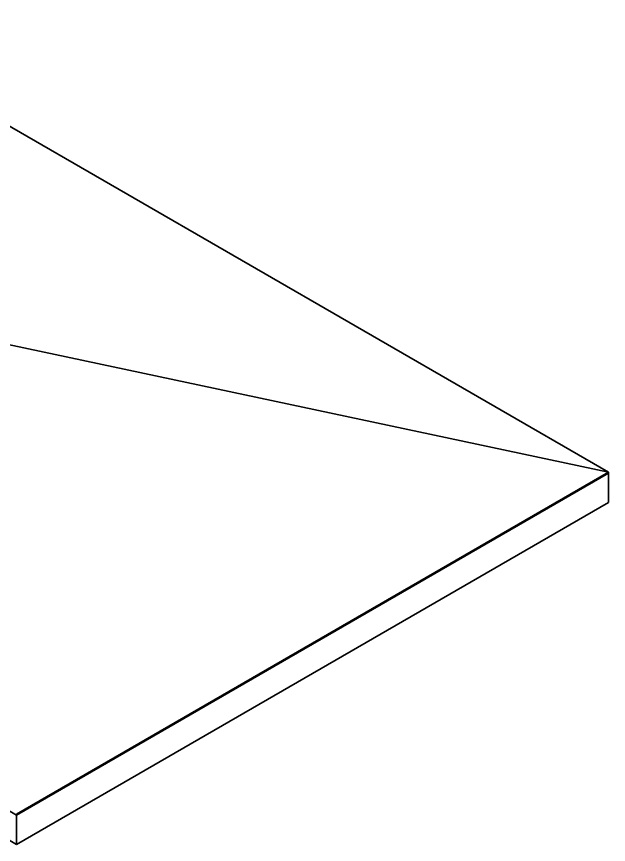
# Model space of a CAD drawing. Header units: millimetres. Extents: x 102 to 3000, y 150 to 4305.
# Drawn here: x 1695 to 2172, y 1225 to 1892 of the extents above; entities that cross this region are included whole.
import ezdxf

# ---------------------------------------------------------------- set-up
doc = ezdxf.new("R2010")
doc.units = ezdxf.units.MM
doc.header["$LTSCALE"] = 15
doc.layers.add('_Sichtbarkanten', color=7, linetype='Continuous', lineweight=35)

msp = doc.modelspace()

# ---------------------------------------------------------------- linework, layer by layer
at = {"layer": '_Sichtbarkanten'}
for p, q in [((1535.999771813614, 1892.459030199098), (2172.290161681319, 1525.096602326206)), ((2172.290161681319, 1525.096602326206), (1516.323195202902, 1664.400426600658)), ((1695.066672437441, 1248.757719351618), (1058.670569369548, 1616.181180769094)), ((1695.066672437441, 1225.028287468406), (1058.670569369548, 1592.451748885882)), ((2172.36374973836, 1524.325315414726), (1695.066672437441, 1248.757719351618)), ((2172.319263886706, 1525.080449905103), (1695.084294157174, 1249.548711665055)), ((2172.290161681319, 1525.096602326206), (2172.319263886706, 1525.080449905103)), ((2172.36374973836, 1524.325315414726), (2172.319263886706, 1525.080449905103)), ((2172.36374973836, 1524.325315414726), (2172.36374973836, 1500.595883531513)), ((2172.36374973836, 1500.595883531513), (1695.066672437441, 1225.028287468406)), ((1695.055136630582, 1249.564832146445), (1695.084294157174, 1249.548711665055)), ((1695.066672437441, 1248.757719351618), (1695.084294157174, 1249.548711665055)), ((1695.066672437441, 1248.757719351618), (1695.066672437441, 1225.028287468406))]:
    msp.add_line(p, q, dxfattribs=at)

doc.saveas('drawing.dxf')
